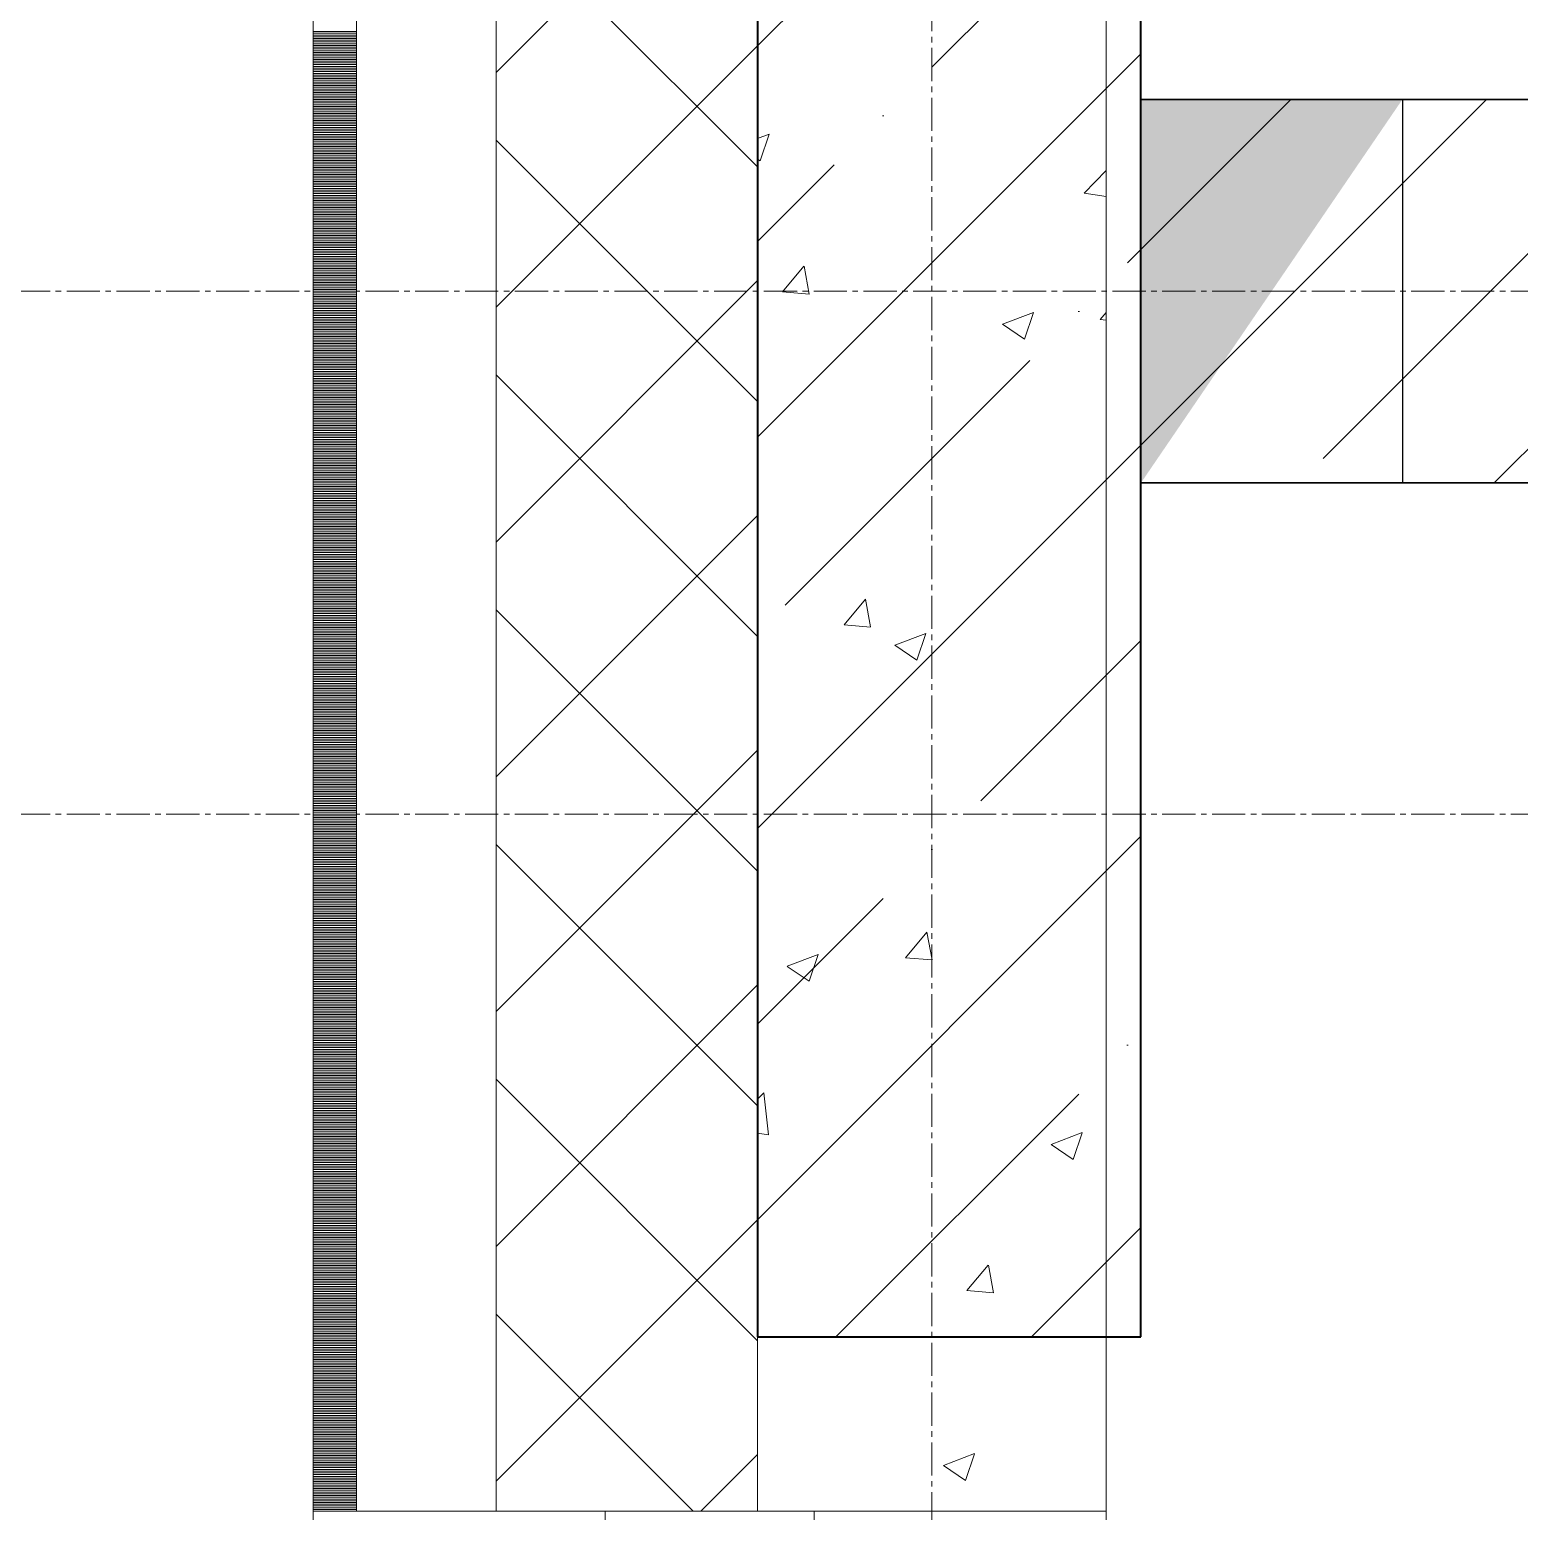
# Model space of a CAD drawing. Header units: millimetres. Extents: x -7155 to 483283, y -227682 to 148426.
# Drawn here: x -518 to 337, y 26000 to 26850 of the extents above; entities that cross this region are included whole.
import ezdxf

# ---------------------------------------------------------------- set-up
doc = ezdxf.new("R2010")
doc.units = ezdxf.units.MM
doc.linetypes.add('CENTER2', pattern=[28.575, 19.05, -3.175, 3.175, -3.175])
doc.linetypes.add('HIDDEN2', pattern=[4.7625, 3.175, -1.5875])
for name, color, linetype, lineweight in [('A-Wall_Материал_Газоблок_Контур', 250, 'Continuous', 0), ('АР_Колонны', 70, 'Continuous', 30), ('АР_Окна', 4, 'Continuous', 5), ('АР_Стены ЖБ', 7, 'Continuous', 30), ('АР_Стены ПЕНОблок', 52, 'Continuous', 20), ('АР_Тонкая', 254, 'Continuous', 5), ('АР_Утеплитель', 31, 'Continuous', 0), ('АР_Штриховка', 8, 'Continuous', 0)]:
    doc.layers.add(name, color=color, linetype=linetype, lineweight=lineweight)
doc.layers.add('АР_Оси_РД_100', color=7, linetype='Continuous', lineweight=0, true_color=0x525252)
doc.layers.add('РД_Оси_100', color=7, linetype='Continuous', lineweight=0, true_color=0x525252)

# ---------------------------------------------------------------- blocks, each defined once
blk = doc.blocks.new('СОШ_2200_АР_ОСИ_М100_28.05.24')
at = {"layer": 'АР_Оси_РД_100', "linetype": 'CENTER2'}
blk.add_line((0, -6155), (0, 139938.679), dxfattribs=at)
for points in [[(29555, 26700), (-5454.958, 26700), (-5954.958, 26850)], [(29555, 26400), (-5454.958, 26400), (-5954.958, 26250)]]:
    blk.add_lwpolyline(points, dxfattribs=at)

msp = doc.modelspace()

# ---------------------------------------------------------------- hatches: boundary and pattern name
at = {"layer": 'АР_Штриховка', "linetype": 'Continuous', "lineweight": 5, "true_color": 0x000000}
h = msp.add_hatch(dxfattribs=at)
h.set_pattern_fill('ANSI35', color=18, scale=25, style=0)
h.paths.add_polyline_path([(-100, 26100), (120, 26100), (120, 27300), (-100, 27300)], flags=0)
h = msp.add_hatch(dxfattribs=at)
h.set_pattern_fill('ANSI35', color=18, scale=25, angle=6.1e-21, style=0)
h.paths.add_polyline_path([(120, 26810), (120, 26590), (6700, 26590), (6700, 26810)], flags=0)

# ---------------------------------------------------------------- linework, layer by layer
at = {"color": 18, "linetype": 'Continuous', "true_color": 0x000000}
for p, q in [((120, 26590), (120, 26810)), ((120, 26810), (270, 26810)), ((270, 26810), (270, 26590)), ((270, 26590), (120, 26590))]:
    msp.add_line(p, q, dxfattribs=at)
msp.add_solid([(120, 26590), (120, 26810), (195, 26700), (270, 26810)], dxfattribs=at)
at = {"layer": 'A-Wall_Материал_Газоблок_Контур', "color": 18, "linetype": 'Continuous', "lineweight": 0, "true_color": 0x000000}
msp.add_line((-355, 26000), (-355, 23600), dxfattribs=at)
at = {"layer": 'АР_Колонны', "color": 18, "linetype": 'HIDDEN2', "lineweight": 25, "true_color": 0x000000}
for p, q in [((-100, 26100), (-100, 27300)), ((120, 27300), (120, 26100)), ((120, 26100), (-100, 26100))]:
    msp.add_line(p, q, dxfattribs=at)
at = {"layer": 'АР_Колонны', "color": 18, "linetype": 'Continuous', "lineweight": 30, "true_color": 0x000000}
for p, q in [((-100, 27300), (-100, 26100)), ((120, 26100), (120, 27300)), ((-100, 26100), (120, 26100))]:
    msp.add_line(p, q, dxfattribs=at)
at = {"layer": 'АР_Окна', "color": 18, "linetype": 'Continuous', "lineweight": 5, "true_color": 0x000000}
for p, q in [((-355, 26000), (-355, 23600)), ((100, 26000), (100, 23600))]:
    msp.add_line(p, q, dxfattribs=at)
msp.add_lwpolyline([(-67.5, 25950), (-67.5, 26000), (-187.5, 26000), (-187.5, 25950)], close=True, dxfattribs=at)
at = {"layer": 'АР_Стены ЖБ', "color": 18, "linetype": 'Continuous', "lineweight": 40, "true_color": 0x000000}
for p, q in [((-100, 27300), (-100, 26100)), ((120, 26100), (120, 27300)), ((-100, 26100), (120, 26100))]:
    msp.add_line(p, q, dxfattribs=at)
at = {"layer": 'АР_Стены ЖБ', "color": 18, "linetype": 'Continuous', "lineweight": 30, "true_color": 0x000000}
for p, q in [((120, 26810), (120, 26590)), ((6700, 26810), (120, 26810)), ((120, 26590), (6700, 26590))]:
    msp.add_line(p, q, dxfattribs=at)
at = {"layer": 'АР_Стены ПЕНОблок', "color": 18, "linetype": 'Continuous', "lineweight": 20, "true_color": 0x000000}
for p, q in [((-100, 27500), (-100, 26000)), ((100, 26000), (100, 27500)), ((-100, 26000), (100, 26000))]:
    msp.add_line(p, q, dxfattribs=at)
at = {"layer": 'АР_Тонкая', "color": 18, "linetype": 'Continuous', "lineweight": 5, "true_color": 0x000000}
for p, q in [((-355, 27500), (-355, 26000)), ((-330, 27500), (-330, 26000)), ((-330, 26000), (-330, 27500)), ((-250, 26000), (-250, 27500)), ((-355, 26000), (-330, 26000)), ((-330, 26000), (-250, 26000))]:
    msp.add_line(p, q, dxfattribs=at)
at = {"layer": 'АР_Утеплитель', "color": 18, "linetype": 'Continuous', "lineweight": 0, "true_color": 0x000000}
for p, q in [((-250, 27500), (-250, 26000)), ((-100, 26000), (-100, 27500)), ((-250, 26000), (-100, 26000))]:
    msp.add_line(p, q, dxfattribs=at)
at = {"layer": 'АР_Штриховка', "color": 18, "linetype": 'Continuous', "lineweight": 0, "true_color": 0x000000}
for p, q in [((-250, 26825.47), (-100, 26975.47)), ((-100, 26771.36), (-250, 26921.36)), ((-355, 26849), (-330, 26849)), ((-355, 26848), (-330, 26848)), ((-355, 26847), (-330, 26847)), ((-355, 26846), (-330, 26846)), ((-355, 26845), (-330, 26845)), ((-355, 26844), (-330, 26844)), ((-355, 26843), (-330, 26843)), ((-355, 26842), (-330, 26842)), ((-355, 26841), (-330, 26841)), ((-355, 26840), (-330, 26840)), ((-355, 26839), (-330, 26839)), ((-355, 26838), (-330, 26838)), ((-355, 26837), (-330, 26837)), ((-355, 26836), (-330, 26836)), ((-355, 26835), (-330, 26835)), ((-250, 26690.77), (-100, 26840.77)), ((-355, 26834), (-330, 26834)), ((-355, 26833), (-330, 26833)), ((-355, 26832), (-330, 26832)), ((-355, 26831), (-330, 26831)), ((-355, 26830), (-330, 26830)), ((-355, 26829), (-330, 26829)), ((-355, 26828), (-330, 26828)), ((-355, 26827), (-330, 26827)), ((-355, 26826), (-330, 26826)), ((-355, 26825), (-330, 26825)), ((-355, 26824), (-330, 26824)), ((-355, 26823), (-330, 26823)), ((-355, 26822), (-330, 26822)), ((-355, 26821), (-330, 26821)), ((-355, 26820), (-330, 26820)), ((-355, 26819), (-330, 26819)), ((-355, 26818), (-330, 26818)), ((-355, 26817), (-330, 26817)), ((-355, 26816), (-330, 26816)), ((-355, 26815), (-330, 26815)), ((-355, 26814), (-330, 26814)), ((-355, 26813), (-330, 26813)), ((-355, 26812), (-330, 26812)), ((-355, 26811), (-330, 26811)), ((-355, 26810), (-330, 26810)), ((-355, 26809), (-330, 26809)), ((-355, 26808), (-330, 26808)), ((-355, 26807), (-330, 26807)), ((-355, 26806), (-330, 26806)), ((-355, 26805), (-330, 26805)), ((-355, 26804), (-330, 26804)), ((-355, 26803), (-330, 26803)), ((-355, 26802), (-330, 26802)), ((-355, 26801), (-330, 26801)), ((-355, 26800), (-330, 26800)), ((-355, 26799), (-330, 26799)), ((-355, 26798), (-330, 26798)), ((-355, 26797), (-330, 26797)), ((-355, 26796), (-330, 26796)), ((-355, 26795), (-330, 26795)), ((-355, 26794), (-330, 26794)), ((-355, 26793), (-330, 26793)), ((-355, 26792), (-330, 26792)), ((-355, 26791), (-330, 26791)), ((-355, 26790), (-330, 26790)), ((-355, 26789), (-330, 26789)), ((-355, 26788), (-330, 26788)), ((-355, 26787), (-330, 26787)), ((-355, 26786), (-330, 26786)), ((-355, 26785), (-330, 26785)), ((-355, 26784), (-330, 26784)), ((-100, 26636.66), (-250, 26786.66)), ((-100, 26787.54), (-93.27, 26790.12)), ((-98.43, 26774.75), (-93.28, 26790.1)), ((-355, 26783), (-330, 26783)), ((-355, 26782), (-330, 26782)), ((-355, 26781), (-330, 26781)), ((-355, 26780), (-330, 26780)), ((-355, 26779), (-330, 26779)), ((-355, 26778), (-330, 26778)), ((-355, 26777), (-330, 26777)), ((-355, 26776), (-330, 26776)), ((-355, 26775), (-330, 26775)), ((-100, 26775.81), (-98.43, 26774.75)), ((-355, 26774), (-330, 26774)), ((-355, 26773), (-330, 26773)), ((-355, 26772), (-330, 26772)), ((-355, 26771), (-330, 26771)), ((-355, 26770), (-330, 26770)), ((-355, 26769), (-330, 26769)), ((-355, 26768), (-330, 26768)), ((-355, 26767), (-330, 26767)), ((87.51, 26756.33), (100, 26769.35)), ((-355, 26766), (-330, 26766)), ((-355, 26765), (-330, 26765)), ((-355, 26764), (-330, 26764)), ((-355, 26763), (-330, 26763)), ((-355, 26762), (-330, 26762)), ((-355, 26761), (-330, 26761)), ((-355, 26760), (-330, 26760)), ((-355, 26759), (-330, 26759)), ((-355, 26758), (-330, 26758)), ((-355, 26757), (-330, 26757)), ((-355, 26756), (-330, 26756)), ((-355, 26755), (-330, 26755)), ((-355, 26754), (-330, 26754)), ((-355, 26753), (-330, 26753)), ((-355, 26752), (-330, 26752)), ((-355, 26751), (-330, 26751)), ((-355, 26750), (-330, 26750)), ((87.52, 26756.3), (100, 26754.37)), ((-355, 26749), (-330, 26749)), ((-355, 26748), (-330, 26748)), ((-355, 26747), (-330, 26747)), ((-355, 26746), (-330, 26746)), ((-355, 26745), (-330, 26745)), ((-355, 26744), (-330, 26744)), ((-355, 26743), (-330, 26743)), ((-355, 26742), (-330, 26742)), ((-355, 26741), (-330, 26741)), ((-355, 26740), (-330, 26740)), ((-355, 26739), (-330, 26739)), ((-355, 26738), (-330, 26738)), ((-355, 26737), (-330, 26737)), ((-355, 26736), (-330, 26736)), ((-355, 26735), (-330, 26735)), ((-355, 26734), (-330, 26734)), ((-355, 26733), (-330, 26733)), ((-355, 26732), (-330, 26732)), ((-355, 26731), (-330, 26731)), ((-355, 26730), (-330, 26730)), ((-355, 26729), (-330, 26729)), ((-355, 26728), (-330, 26728)), ((-355, 26727), (-330, 26727)), ((-355, 26726), (-330, 26726)), ((-355, 26725), (-330, 26725)), ((-355, 26724), (-330, 26724)), ((-355, 26723), (-330, 26723)), ((-355, 26722), (-330, 26722)), ((-355, 26721), (-330, 26721)), ((-355, 26720), (-330, 26720)), ((-355, 26719), (-330, 26719)), ((-355, 26718), (-330, 26718)), ((-355, 26717), (-330, 26717)), ((-355, 26716), (-330, 26716)), ((-355, 26715), (-330, 26715)), ((-355, 26714), (-330, 26714)), ((-355, 26713), (-330, 26713)), ((-355, 26712), (-330, 26712)), ((-355, 26711), (-330, 26711)), ((-355, 26710), (-330, 26710)), ((-355, 26709), (-330, 26709)), ((-355, 26708), (-330, 26708)), ((-355, 26707), (-330, 26707)), ((-85.58, 26699.72), (-73.33, 26714.31)), ((-70.33, 26698.4), (-73.27, 26714.32)), ((-355, 26706), (-330, 26706)), ((-355, 26705), (-330, 26705)), ((-355, 26704), (-330, 26704)), ((-355, 26703), (-330, 26703)), ((-355, 26702), (-330, 26702)), ((-355, 26701), (-330, 26701)), ((-355, 26700), (-330, 26700)), ((-355, 26699), (-330, 26699)), ((-355, 26698), (-330, 26698)), ((-250, 26556.06), (-100, 26706.06)), ((-85.58, 26699.72), (-70.4, 26698.39)), ((-355, 26697), (-330, 26697)), ((-355, 26696), (-330, 26696)), ((-355, 26695), (-330, 26695)), ((-355, 26694), (-330, 26694)), ((-355, 26693), (-330, 26693)), ((-355, 26692), (-330, 26692)), ((-355, 26691), (-330, 26691)), ((-355, 26690), (-330, 26690)), ((-355, 26689), (-330, 26689)), ((-355, 26688), (-330, 26688)), ((-355, 26687), (-330, 26687)), ((-355, 26686), (-330, 26686)), ((-355, 26685), (-330, 26685)), ((-355, 26684), (-330, 26684)), ((-355, 26683), (-330, 26683)), ((-355, 26682), (-330, 26682)), ((-355, 26681), (-330, 26681)), ((40.55, 26681.01), (53.18, 26672.49)), ((40.56, 26681.03), (58.34, 26687.85)), ((53.19, 26672.49), (58.34, 26687.84)), ((96.6, 26683.78), (100, 26687.82)), ((96.6, 26683.78), (100, 26683.48)), ((-355, 26680), (-330, 26680)), ((-355, 26679), (-330, 26679)), ((-355, 26678), (-330, 26678)), ((-355, 26677), (-330, 26677)), ((-355, 26676), (-330, 26676)), ((-355, 26675), (-330, 26675)), ((-355, 26674), (-330, 26674)), ((-355, 26673), (-330, 26673)), ((-355, 26672), (-330, 26672)), ((-355, 26671), (-330, 26671)), ((-355, 26670), (-330, 26670)), ((-355, 26669), (-330, 26669)), ((-355, 26668), (-330, 26668)), ((-355, 26667), (-330, 26667)), ((-355, 26666), (-330, 26666)), ((-355, 26665), (-330, 26665)), ((-355, 26664), (-330, 26664)), ((-355, 26663), (-330, 26663)), ((-355, 26662), (-330, 26662)), ((-355, 26661), (-330, 26661)), ((-355, 26660), (-330, 26660)), ((-355, 26659), (-330, 26659)), ((-355, 26658), (-330, 26658)), ((-355, 26657), (-330, 26657)), ((-355, 26656), (-330, 26656)), ((-355, 26655), (-330, 26655)), ((-355, 26654), (-330, 26654)), ((-355, 26653), (-330, 26653)), ((-355, 26652), (-330, 26652)), ((-355, 26651), (-330, 26651)), ((-355, 26650), (-330, 26650)), ((-355, 26649), (-330, 26649)), ((-355, 26648), (-330, 26648)), ((-355, 26647), (-330, 26647)), ((-100, 26501.95), (-250, 26651.95)), ((-355, 26646), (-330, 26646)), ((-355, 26645), (-330, 26645)), ((-355, 26644), (-330, 26644)), ((-355, 26643), (-330, 26643)), ((-355, 26642), (-330, 26642)), ((-355, 26641), (-330, 26641)), ((-355, 26640), (-330, 26640)), ((-355, 26639), (-330, 26639)), ((-355, 26638), (-330, 26638)), ((-355, 26637), (-330, 26637)), ((-355, 26636), (-330, 26636)), ((-355, 26635), (-330, 26635)), ((-355, 26634), (-330, 26634)), ((-355, 26633), (-330, 26633)), ((-355, 26632), (-330, 26632)), ((-355, 26631), (-330, 26631)), ((-355, 26630), (-330, 26630)), ((-355, 26629), (-330, 26629)), ((-355, 26628), (-330, 26628)), ((-355, 26627), (-330, 26627)), ((-355, 26626), (-330, 26626)), ((-355, 26625), (-330, 26625)), ((-355, 26624), (-330, 26624)), ((-355, 26623), (-330, 26623)), ((-355, 26622), (-330, 26622)), ((-355, 26621), (-330, 26621)), ((-355, 26620), (-330, 26620)), ((-355, 26619), (-330, 26619)), ((-355, 26618), (-330, 26618)), ((-355, 26617), (-330, 26617)), ((-355, 26616), (-330, 26616)), ((-355, 26615), (-330, 26615)), ((-355, 26614), (-330, 26614)), ((-355, 26613), (-330, 26613)), ((-355, 26612), (-330, 26612)), ((-355, 26611), (-330, 26611)), ((-355, 26610), (-330, 26610)), ((-355, 26609), (-330, 26609)), ((-355, 26608), (-330, 26608)), ((-355, 26607), (-330, 26607)), ((-355, 26606), (-330, 26606)), ((-355, 26605), (-330, 26605)), ((-355, 26604), (-330, 26604)), ((-355, 26603), (-330, 26603)), ((-355, 26602), (-330, 26602)), ((-355, 26601), (-330, 26601)), ((-355, 26600), (-330, 26600)), ((-355, 26599), (-330, 26599)), ((-355, 26598), (-330, 26598)), ((-355, 26597), (-330, 26597)), ((-355, 26596), (-330, 26596)), ((-355, 26595), (-330, 26595)), ((-355, 26594), (-330, 26594)), ((-355, 26593), (-330, 26593)), ((-355, 26592), (-330, 26592)), ((-355, 26591), (-330, 26591)), ((-355, 26590), (-330, 26590)), ((-355, 26589), (-330, 26589)), ((-355, 26588), (-330, 26588)), ((-355, 26587), (-330, 26587)), ((-355, 26586), (-330, 26586)), ((-355, 26585), (-330, 26585)), ((-355, 26584), (-330, 26584)), ((-355, 26583), (-330, 26583)), ((-355, 26582), (-330, 26582)), ((-355, 26581), (-330, 26581)), ((-355, 26580), (-330, 26580)), ((-355, 26579), (-330, 26579)), ((-355, 26578), (-330, 26578)), ((-355, 26577), (-330, 26577)), ((-355, 26576), (-330, 26576)), ((-355, 26575), (-330, 26575)), ((-355, 26574), (-330, 26574)), ((-355, 26573), (-330, 26573)), ((-355, 26572), (-330, 26572)), ((-355, 26571), (-330, 26571)), ((-355, 26570), (-330, 26570)), ((-250, 26421.36), (-100, 26571.36)), ((-355, 26569), (-330, 26569)), ((-355, 26568), (-330, 26568)), ((-355, 26567), (-330, 26567)), ((-355, 26566), (-330, 26566)), ((-355, 26565), (-330, 26565)), ((-355, 26564), (-330, 26564)), ((-355, 26563), (-330, 26563)), ((-355, 26562), (-330, 26562)), ((-355, 26561), (-330, 26561)), ((-355, 26560), (-330, 26560)), ((-355, 26559), (-330, 26559)), ((-355, 26558), (-330, 26558)), ((-355, 26557), (-330, 26557)), ((-355, 26556), (-330, 26556)), ((-355, 26555), (-330, 26555)), ((-355, 26554), (-330, 26554)), ((-355, 26553), (-330, 26553)), ((-355, 26552), (-330, 26552)), ((-355, 26551), (-330, 26551)), ((-355, 26550), (-330, 26550)), ((-355, 26549), (-330, 26549)), ((-355, 26548), (-330, 26548)), ((-355, 26547), (-330, 26547)), ((-355, 26546), (-330, 26546)), ((-355, 26545), (-330, 26545)), ((-355, 26544), (-330, 26544)), ((-355, 26543), (-330, 26543)), ((-355, 26542), (-330, 26542)), ((-355, 26541), (-330, 26541)), ((-355, 26540), (-330, 26540)), ((-355, 26539), (-330, 26539)), ((-355, 26538), (-330, 26538)), ((-355, 26537), (-330, 26537)), ((-355, 26536), (-330, 26536)), ((-355, 26535), (-330, 26535)), ((-355, 26534), (-330, 26534)), ((-355, 26533), (-330, 26533)), ((-355, 26532), (-330, 26532)), ((-355, 26531), (-330, 26531)), ((-355, 26530), (-330, 26530)), ((-355, 26529), (-330, 26529)), ((-355, 26528), (-330, 26528)), ((-355, 26527), (-330, 26527)), ((-355, 26526), (-330, 26526)), ((-355, 26525), (-330, 26525)), ((-355, 26524), (-330, 26524)), ((-355, 26523), (-330, 26523)), ((-355, 26522), (-330, 26522)), ((-355, 26521), (-330, 26521)), ((-355, 26520), (-330, 26520)), ((-355, 26519), (-330, 26519)), ((-50.34, 26508.66), (-38.09, 26523.25)), ((-35.09, 26507.34), (-38.03, 26523.26)), ((-355, 26518), (-330, 26518)), ((-355, 26517), (-330, 26517)), ((-355, 26516), (-330, 26516)), ((-355, 26515), (-330, 26515)), ((-355, 26514), (-330, 26514)), ((-355, 26513), (-330, 26513)), ((-355, 26512), (-330, 26512)), ((-355, 26511), (-330, 26511)), ((-355, 26510), (-330, 26510)), ((-100, 26367.25), (-250, 26517.25)), ((-355, 26509), (-330, 26509)), ((-355, 26508), (-330, 26508)), ((-355, 26507), (-330, 26507)), ((-355, 26506), (-330, 26506)), ((-355, 26505), (-330, 26505)), ((-355, 26504), (-330, 26504)), ((-355, 26503), (-330, 26503)), ((-355, 26502), (-330, 26502)), ((-50.34, 26508.66), (-35.15, 26507.33)), ((-21.25, 26496.84), (-3.46, 26503.67)), ((-8.62, 26488.3), (-3.47, 26503.65)), ((-355, 26501), (-330, 26501)), ((-355, 26500), (-330, 26500)), ((-355, 26499), (-330, 26499)), ((-355, 26498), (-330, 26498)), ((-355, 26497), (-330, 26497)), ((-355, 26496), (-330, 26496)), ((-355, 26495), (-330, 26495)), ((-355, 26494), (-330, 26494)), ((-355, 26493), (-330, 26493)), ((-21.25, 26496.82), (-8.62, 26488.3)), ((-355, 26492), (-330, 26492)), ((-355, 26491), (-330, 26491)), ((-355, 26490), (-330, 26490)), ((-355, 26489), (-330, 26489)), ((-355, 26488), (-330, 26488)), ((-355, 26487), (-330, 26487)), ((-355, 26486), (-330, 26486)), ((-355, 26485), (-330, 26485)), ((-355, 26484), (-330, 26484)), ((-355, 26483), (-330, 26483)), ((-355, 26482), (-330, 26482)), ((-355, 26481), (-330, 26481)), ((-355, 26480), (-330, 26480)), ((-355, 26479), (-330, 26479)), ((-355, 26478), (-330, 26478)), ((-355, 26477), (-330, 26477)), ((-355, 26476), (-330, 26476)), ((-355, 26475), (-330, 26475)), ((-355, 26474), (-330, 26474)), ((-355, 26473), (-330, 26473)), ((-355, 26472), (-330, 26472)), ((-355, 26471), (-330, 26471)), ((-355, 26470), (-330, 26470)), ((-355, 26469), (-330, 26469)), ((-355, 26468), (-330, 26468)), ((-355, 26467), (-330, 26467)), ((-355, 26466), (-330, 26466)), ((-355, 26465), (-330, 26465)), ((-355, 26464), (-330, 26464)), ((-355, 26463), (-330, 26463)), ((-355, 26462), (-330, 26462)), ((-355, 26461), (-330, 26461)), ((-355, 26460), (-330, 26460)), ((-355, 26459), (-330, 26459)), ((-355, 26458), (-330, 26458)), ((-355, 26457), (-330, 26457)), ((-355, 26456), (-330, 26456)), ((-355, 26455), (-330, 26455)), ((-355, 26454), (-330, 26454)), ((-355, 26453), (-330, 26453)), ((-355, 26452), (-330, 26452)), ((-355, 26451), (-330, 26451)), ((-355, 26450), (-330, 26450)), ((-355, 26449), (-330, 26449)), ((-355, 26448), (-330, 26448)), ((-355, 26447), (-330, 26447)), ((-355, 26446), (-330, 26446)), ((-355, 26445), (-330, 26445)), ((-355, 26444), (-330, 26444)), ((-355, 26443), (-330, 26443)), ((-355, 26442), (-330, 26442)), ((-355, 26441), (-330, 26441)), ((-355, 26440), (-330, 26440)), ((-355, 26439), (-330, 26439)), ((-355, 26438), (-330, 26438)), ((-355, 26437), (-330, 26437)), ((-355, 26436), (-330, 26436)), ((-355, 26435), (-330, 26435)), ((-355, 26434), (-330, 26434)), ((-355, 26433), (-330, 26433)), ((-250, 26286.66), (-100, 26436.66)), ((-355, 26432), (-330, 26432)), ((-355, 26431), (-330, 26431)), ((-355, 26430), (-330, 26430)), ((-355, 26429), (-330, 26429)), ((-355, 26428), (-330, 26428)), ((-355, 26427), (-330, 26427)), ((-355, 26426), (-330, 26426)), ((-355, 26425), (-330, 26425)), ((-355, 26424), (-330, 26424)), ((-355, 26423), (-330, 26423)), ((-355, 26422), (-330, 26422)), ((-355, 26421), (-330, 26421)), ((-355, 26420), (-330, 26420)), ((-355, 26419), (-330, 26419)), ((-355, 26418), (-330, 26418)), ((-355, 26417), (-330, 26417)), ((-355, 26416), (-330, 26416)), ((-355, 26415), (-330, 26415)), ((-355, 26414), (-330, 26414)), ((-355, 26413), (-330, 26413)), ((-355, 26412), (-330, 26412)), ((-355, 26411), (-330, 26411)), ((-355, 26410), (-330, 26410)), ((-355, 26409), (-330, 26409)), ((-355, 26408), (-330, 26408)), ((-355, 26407), (-330, 26407)), ((-355, 26406), (-330, 26406)), ((-355, 26405), (-330, 26405)), ((-355, 26404), (-330, 26404)), ((-355, 26403), (-330, 26403)), ((-355, 26402), (-330, 26402)), ((-355, 26401), (-330, 26401)), ((-355, 26400), (-330, 26400)), ((-355, 26399), (-330, 26399)), ((-355, 26398), (-330, 26398)), ((-355, 26397), (-330, 26397)), ((-355, 26396), (-330, 26396)), ((-355, 26395), (-330, 26395)), ((-355, 26394), (-330, 26394)), ((-355, 26393), (-330, 26393)), ((-355, 26392), (-330, 26392)), ((-355, 26391), (-330, 26391)), ((-355, 26390), (-330, 26390)), ((-355, 26389), (-330, 26389)), ((-355, 26388), (-330, 26388)), ((-355, 26387), (-330, 26387)), ((-355, 26386), (-330, 26386)), ((-355, 26385), (-330, 26385)), ((-355, 26384), (-330, 26384)), ((-355, 26383), (-330, 26383)), ((-355, 26382), (-330, 26382)), ((-100, 26232.55), (-250, 26382.55)), ((-355, 26381), (-330, 26381)), ((-355, 26380), (-330, 26380)), ((-355, 26379), (-330, 26379)), ((-355, 26378), (-330, 26378)), ((-355, 26377), (-330, 26377)), ((-355, 26376), (-330, 26376)), ((-355, 26375), (-330, 26375)), ((-355, 26374), (-330, 26374)), ((-355, 26373), (-330, 26373)), ((-355, 26372), (-330, 26372)), ((-355, 26371), (-330, 26371)), ((-355, 26370), (-330, 26370)), ((-355, 26369), (-330, 26369)), ((-355, 26368), (-330, 26368)), ((-355, 26367), (-330, 26367)), ((-355, 26366), (-330, 26366)), ((-355, 26365), (-330, 26365)), ((-355, 26364), (-330, 26364)), ((-355, 26363), (-330, 26363)), ((-355, 26362), (-330, 26362)), ((-355, 26361), (-330, 26361)), ((-355, 26360), (-330, 26360)), ((-355, 26359), (-330, 26359)), ((-355, 26358), (-330, 26358)), ((-355, 26357), (-330, 26357)), ((-355, 26356), (-330, 26356)), ((-355, 26355), (-330, 26355)), ((-355, 26354), (-330, 26354)), ((-355, 26353), (-330, 26353)), ((-355, 26352), (-330, 26352)), ((-355, 26351), (-330, 26351)), ((-355, 26350), (-330, 26350)), ((-355, 26349), (-330, 26349)), ((-355, 26348), (-330, 26348)), ((-355, 26347), (-330, 26347)), ((-355, 26346), (-330, 26346)), ((-355, 26345), (-330, 26345)), ((-355, 26344), (-330, 26344)), ((-355, 26343), (-330, 26343)), ((-355, 26342), (-330, 26342)), ((-355, 26341), (-330, 26341)), ((-355, 26340), (-330, 26340)), ((-355, 26339), (-330, 26339)), ((-355, 26338), (-330, 26338)), ((-355, 26337), (-330, 26337)), ((-355, 26336), (-330, 26336)), ((-355, 26335), (-330, 26335)), ((-355, 26334), (-330, 26334)), ((-355, 26333), (-330, 26333)), ((-355, 26332), (-330, 26332)), ((-355, 26331), (-330, 26331)), ((-15.09, 26317.6), (-2.85, 26332.2)), ((0.15, 26316.29), (-2.79, 26332.21)), ((-355, 26330), (-330, 26330)), ((-355, 26329), (-330, 26329)), ((-355, 26328), (-330, 26328)), ((-355, 26327), (-330, 26327)), ((-355, 26326), (-330, 26326)), ((-355, 26325), (-330, 26325)), ((-355, 26324), (-330, 26324)), ((-355, 26323), (-330, 26323)), ((-355, 26322), (-330, 26322)), ((-355, 26321), (-330, 26321)), ((-355, 26320), (-330, 26320)), ((-355, 26319), (-330, 26319)), ((-355, 26318), (-330, 26318)), ((-355, 26317), (-330, 26317)), ((-355, 26316), (-330, 26316)), ((-355, 26315), (-330, 26315)), ((-355, 26314), (-330, 26314)), ((-83.05, 26312.65), (-65.26, 26319.48)), ((-70.42, 26304.11), (-65.27, 26319.46)), ((-15.09, 26317.6), (0.09, 26316.27)), ((-355, 26313), (-330, 26313)), ((-355, 26312), (-330, 26312)), ((-355, 26311), (-330, 26311)), ((-355, 26310), (-330, 26310)), ((-355, 26309), (-330, 26309)), ((-355, 26308), (-330, 26308)), ((-355, 26307), (-330, 26307)), ((-355, 26306), (-330, 26306)), ((-355, 26305), (-330, 26305)), ((-83.06, 26312.63), (-70.42, 26304.11)), ((-355, 26304), (-330, 26304)), ((-355, 26303), (-330, 26303)), ((-355, 26302), (-330, 26302)), ((-355, 26301), (-330, 26301)), ((-355, 26300), (-330, 26300)), ((-355, 26299), (-330, 26299)), ((-355, 26298), (-330, 26298)), ((-355, 26297), (-330, 26297)), ((-250, 26151.95), (-100, 26301.95)), ((-355, 26296), (-330, 26296)), ((-355, 26295), (-330, 26295)), ((-355, 26294), (-330, 26294)), ((-355, 26293), (-330, 26293)), ((-355, 26292), (-330, 26292)), ((-355, 26291), (-330, 26291)), ((-355, 26290), (-330, 26290)), ((-355, 26289), (-330, 26289)), ((-355, 26288), (-330, 26288)), ((-355, 26287), (-330, 26287)), ((-355, 26286), (-330, 26286)), ((-355, 26285), (-330, 26285)), ((-355, 26284), (-330, 26284)), ((-355, 26283), (-330, 26283)), ((-355, 26282), (-330, 26282)), ((-355, 26281), (-330, 26281)), ((-355, 26280), (-330, 26280)), ((-355, 26279), (-330, 26279)), ((-355, 26278), (-330, 26278)), ((-355, 26277), (-330, 26277)), ((-355, 26276), (-330, 26276)), ((-355, 26275), (-330, 26275)), ((-355, 26274), (-330, 26274)), ((-355, 26273), (-330, 26273)), ((-355, 26272), (-330, 26272)), ((-355, 26271), (-330, 26271)), ((-355, 26270), (-330, 26270)), ((-355, 26269), (-330, 26269)), ((-355, 26268), (-330, 26268)), ((-355, 26267), (-330, 26267)), ((-355, 26266), (-330, 26266)), ((-355, 26265), (-330, 26265)), ((-355, 26264), (-330, 26264)), ((-355, 26263), (-330, 26263)), ((-355, 26262), (-330, 26262)), ((-355, 26261), (-330, 26261)), ((-355, 26260), (-330, 26260)), ((-355, 26259), (-330, 26259)), ((-355, 26258), (-330, 26258)), ((-355, 26257), (-330, 26257)), ((-355, 26256), (-330, 26256)), ((-355, 26255), (-330, 26255)), ((-355, 26254), (-330, 26254)), ((-355, 26253), (-330, 26253)), ((-355, 26252), (-330, 26252)), ((-355, 26251), (-330, 26251)), ((-355, 26250), (-330, 26250)), ((-355, 26249), (-330, 26249)), ((-355, 26248), (-330, 26248)), ((-355, 26247), (-330, 26247)), ((-355, 26246), (-330, 26246)), ((-355, 26245), (-330, 26245)), ((-100, 26097.84), (-250, 26247.84)), ((-355, 26244), (-330, 26244)), ((-355, 26243), (-330, 26243)), ((-355, 26242), (-330, 26242)), ((-355, 26241), (-330, 26241)), ((-355, 26240), (-330, 26240)), ((-355, 26239), (-330, 26239)), ((-355, 26238), (-330, 26238)), ((-355, 26237), (-330, 26237)), ((-100, 26236.34), (-96.44, 26240.05)), ((-93.62, 26215.93), (-96.42, 26240.05)), ((-355, 26236), (-330, 26236)), ((-355, 26235), (-330, 26235)), ((-355, 26234), (-330, 26234)), ((-355, 26233), (-330, 26233)), ((-355, 26232), (-330, 26232)), ((-355, 26231), (-330, 26231)), ((-355, 26230), (-330, 26230)), ((-355, 26229), (-330, 26229)), ((-355, 26228), (-330, 26228)), ((-355, 26227), (-330, 26227)), ((-355, 26226), (-330, 26226)), ((-355, 26225), (-330, 26225)), ((-355, 26224), (-330, 26224)), ((-355, 26223), (-330, 26223)), ((-355, 26222), (-330, 26222)), ((-355, 26221), (-330, 26221)), ((-355, 26220), (-330, 26220)), ((-355, 26219), (-330, 26219)), ((-355, 26218), (-330, 26218)), ((-355, 26217), (-330, 26217)), ((-355, 26216), (-330, 26216)), ((-355, 26215), (-330, 26215)), ((-355, 26214), (-330, 26214)), ((-355, 26213), (-330, 26213)), ((-355, 26212), (-330, 26212)), ((-355, 26211), (-330, 26211)), ((-100, 26216.89), (-93.62, 26215.9)), ((68.57, 26210.39), (86.35, 26217.21)), ((81.2, 26201.85), (86.35, 26217.19)), ((-355, 26210), (-330, 26210)), ((-355, 26209), (-330, 26209)), ((-355, 26208), (-330, 26208)), ((-355, 26207), (-330, 26207)), ((-355, 26206), (-330, 26206)), ((-355, 26205), (-330, 26205)), ((-355, 26204), (-330, 26204)), ((-355, 26203), (-330, 26203)), ((68.56, 26210.37), (81.19, 26201.85)), ((-355, 26202), (-330, 26202)), ((-355, 26201), (-330, 26201)), ((-355, 26200), (-330, 26200)), ((-355, 26199), (-330, 26199)), ((-355, 26198), (-330, 26198)), ((-355, 26197), (-330, 26197)), ((-355, 26196), (-330, 26196)), ((-355, 26195), (-330, 26195)), ((-355, 26194), (-330, 26194)), ((-355, 26193), (-330, 26193)), ((-355, 26192), (-330, 26192)), ((-355, 26191), (-330, 26191)), ((-355, 26190), (-330, 26190)), ((-355, 26189), (-330, 26189)), ((-355, 26188), (-330, 26188)), ((-355, 26187), (-330, 26187)), ((-355, 26186), (-330, 26186)), ((-355, 26185), (-330, 26185)), ((-355, 26184), (-330, 26184)), ((-355, 26183), (-330, 26183)), ((-355, 26182), (-330, 26182)), ((-355, 26181), (-330, 26181)), ((-355, 26180), (-330, 26180)), ((-355, 26179), (-330, 26179)), ((-355, 26178), (-330, 26178)), ((-355, 26177), (-330, 26177)), ((-355, 26176), (-330, 26176)), ((-355, 26175), (-330, 26175)), ((-355, 26174), (-330, 26174)), ((-355, 26173), (-330, 26173)), ((-355, 26172), (-330, 26172)), ((-355, 26171), (-330, 26171)), ((-355, 26170), (-330, 26170)), ((-355, 26169), (-330, 26169)), ((-355, 26168), (-330, 26168)), ((-355, 26167), (-330, 26167)), ((-355, 26166), (-330, 26166)), ((-355, 26165), (-330, 26165)), ((-355, 26164), (-330, 26164)), ((-355, 26163), (-330, 26163)), ((-355, 26162), (-330, 26162)), ((-355, 26161), (-330, 26161)), ((-355, 26160), (-330, 26160)), ((-250, 26017.25), (-100, 26167.25)), ((-355, 26159), (-330, 26159)), ((-355, 26158), (-330, 26158)), ((-355, 26157), (-330, 26157)), ((-355, 26156), (-330, 26156)), ((-355, 26155), (-330, 26155)), ((-355, 26154), (-330, 26154)), ((-355, 26153), (-330, 26153)), ((-355, 26152), (-330, 26152)), ((-355, 26151), (-330, 26151)), ((-355, 26150), (-330, 26150)), ((-355, 26149), (-330, 26149)), ((-355, 26148), (-330, 26148)), ((-355, 26147), (-330, 26147)), ((-355, 26146), (-330, 26146)), ((-355, 26145), (-330, 26145)), ((-355, 26144), (-330, 26144)), ((-355, 26143), (-330, 26143)), ((-355, 26142), (-330, 26142)), ((-355, 26141), (-330, 26141)), ((-355, 26140), (-330, 26140)), ((-355, 26139), (-330, 26139)), ((-355, 26138), (-330, 26138)), ((-355, 26137), (-330, 26137)), ((-355, 26136), (-330, 26136)), ((-355, 26135), (-330, 26135)), ((-355, 26134), (-330, 26134)), ((20.15, 26126.55), (32.4, 26141.14)), ((35.39, 26125.23), (32.46, 26141.15)), ((-355, 26133), (-330, 26133)), ((-355, 26132), (-330, 26132)), ((-355, 26131), (-330, 26131)), ((-355, 26130), (-330, 26130)), ((-355, 26129), (-330, 26129)), ((-355, 26128), (-330, 26128)), ((-355, 26127), (-330, 26127)), ((-355, 26126), (-330, 26126)), ((20.15, 26126.55), (35.33, 26125.22)), ((-355, 26125), (-330, 26125)), ((-355, 26124), (-330, 26124)), ((-355, 26123), (-330, 26123)), ((-355, 26122), (-330, 26122)), ((-355, 26121), (-330, 26121)), ((-355, 26120), (-330, 26120)), ((-355, 26119), (-330, 26119)), ((-355, 26118), (-330, 26118)), ((-355, 26117), (-330, 26117)), ((-355, 26116), (-330, 26116)), ((-355, 26115), (-330, 26115)), ((-355, 26114), (-330, 26114)), ((-355, 26113), (-330, 26113)), ((-355, 26112), (-330, 26112)), ((-355, 26111), (-330, 26111)), ((-355, 26110), (-330, 26110)), ((-355, 26109), (-330, 26109)), ((-136.86, 26000), (-250, 26113.14)), ((-355, 26108), (-330, 26108)), ((-355, 26107), (-330, 26107)), ((-355, 26106), (-330, 26106)), ((-355, 26105), (-330, 26105)), ((-355, 26104), (-330, 26104)), ((-355, 26103), (-330, 26103)), ((-355, 26102), (-330, 26102)), ((-355, 26101), (-330, 26101)), ((-355, 26100), (-330, 26100)), ((-355, 26099), (-330, 26099)), ((-355, 26098), (-330, 26098)), ((-355, 26097), (-330, 26097)), ((-355, 26096), (-330, 26096)), ((-355, 26095), (-330, 26095)), ((-355, 26094), (-330, 26094)), ((-355, 26093), (-330, 26093)), ((-355, 26092), (-330, 26092)), ((-355, 26091), (-330, 26091)), ((-355, 26090), (-330, 26090)), ((-355, 26089), (-330, 26089)), ((-355, 26088), (-330, 26088)), ((-355, 26087), (-330, 26087)), ((-355, 26086), (-330, 26086)), ((-355, 26085), (-330, 26085)), ((-355, 26084), (-330, 26084)), ((-355, 26083), (-330, 26083)), ((-355, 26082), (-330, 26082)), ((-355, 26081), (-330, 26081)), ((-355, 26080), (-330, 26080)), ((-355, 26079), (-330, 26079)), ((-355, 26078), (-330, 26078)), ((-355, 26077), (-330, 26077)), ((-355, 26076), (-330, 26076)), ((-355, 26075), (-330, 26075)), ((-355, 26074), (-330, 26074)), ((-355, 26073), (-330, 26073)), ((-355, 26072), (-330, 26072)), ((-355, 26071), (-330, 26071)), ((-355, 26070), (-330, 26070)), ((-355, 26069), (-330, 26069)), ((-355, 26068), (-330, 26068)), ((-355, 26067), (-330, 26067)), ((-355, 26066), (-330, 26066)), ((-355, 26065), (-330, 26065)), ((-355, 26064), (-330, 26064)), ((-355, 26063), (-330, 26063)), ((-355, 26062), (-330, 26062)), ((-355, 26061), (-330, 26061)), ((-355, 26060), (-330, 26060)), ((-355, 26059), (-330, 26059)), ((-355, 26058), (-330, 26058)), ((-355, 26057), (-330, 26057)), ((-355, 26056), (-330, 26056)), ((-355, 26055), (-330, 26055)), ((-355, 26054), (-330, 26054)), ((-355, 26053), (-330, 26053)), ((-355, 26052), (-330, 26052)), ((-355, 26051), (-330, 26051)), ((-355, 26050), (-330, 26050)), ((-355, 26049), (-330, 26049)), ((-355, 26048), (-330, 26048)), ((-355, 26047), (-330, 26047)), ((-355, 26046), (-330, 26046)), ((-355, 26045), (-330, 26045)), ((-355, 26044), (-330, 26044)), ((-355, 26043), (-330, 26043)), ((-355, 26042), (-330, 26042)), ((-355, 26041), (-330, 26041)), ((-355, 26040), (-330, 26040)), ((-355, 26039), (-330, 26039)), ((-355, 26038), (-330, 26038)), ((-355, 26037), (-330, 26037)), ((-355, 26036), (-330, 26036)), ((-355, 26035), (-330, 26035)), ((-355, 26034), (-330, 26034)), ((-355, 26033), (-330, 26033)), ((-355, 26032), (-330, 26032)), ((-132.55, 26000), (-100, 26032.55)), ((6.76, 26026.2), (24.55, 26033.02)), ((19.39, 26017.66), (24.54, 26033.01)), ((-355, 26031), (-330, 26031)), ((-355, 26030), (-330, 26030)), ((-355, 26029), (-330, 26029)), ((-355, 26028), (-330, 26028)), ((-355, 26027), (-330, 26027)), ((-355, 26026), (-330, 26026)), ((-355, 26025), (-330, 26025)), ((-355, 26024), (-330, 26024)), ((-355, 26023), (-330, 26023)), ((6.76, 26026.18), (19.39, 26017.66)), ((-355, 26022), (-330, 26022)), ((-355, 26021), (-330, 26021)), ((-355, 26020), (-330, 26020)), ((-355, 26019), (-330, 26019)), ((-355, 26018), (-330, 26018)), ((-355, 26017), (-330, 26017)), ((-355, 26016), (-330, 26016)), ((-355, 26015), (-330, 26015)), ((-355, 26014), (-330, 26014)), ((-355, 26013), (-330, 26013)), ((-355, 26012), (-330, 26012)), ((-355, 26011), (-330, 26011)), ((-355, 26010), (-330, 26010)), ((-355, 26009), (-330, 26009)), ((-355, 26008), (-330, 26008)), ((-355, 26007), (-330, 26007)), ((-355, 26006), (-330, 26006)), ((-355, 26005), (-330, 26005)), ((-355, 26004), (-330, 26004)), ((-355, 26003), (-330, 26003)), ((-355, 26002), (-330, 26002)), ((-355, 26001), (-330, 26001)), ((-355, 26000), (-330, 26000))]:
    msp.add_line(p, q, dxfattribs=at)

# ---------------------------------------------------------------- block references
at = {"layer": 'РД_Оси_100'}
msp.add_blockref('СОШ_2200_АР_ОСИ_М100_28.05.24', (0, 0), dxfattribs=at)

doc.saveas('drawing.dxf')
